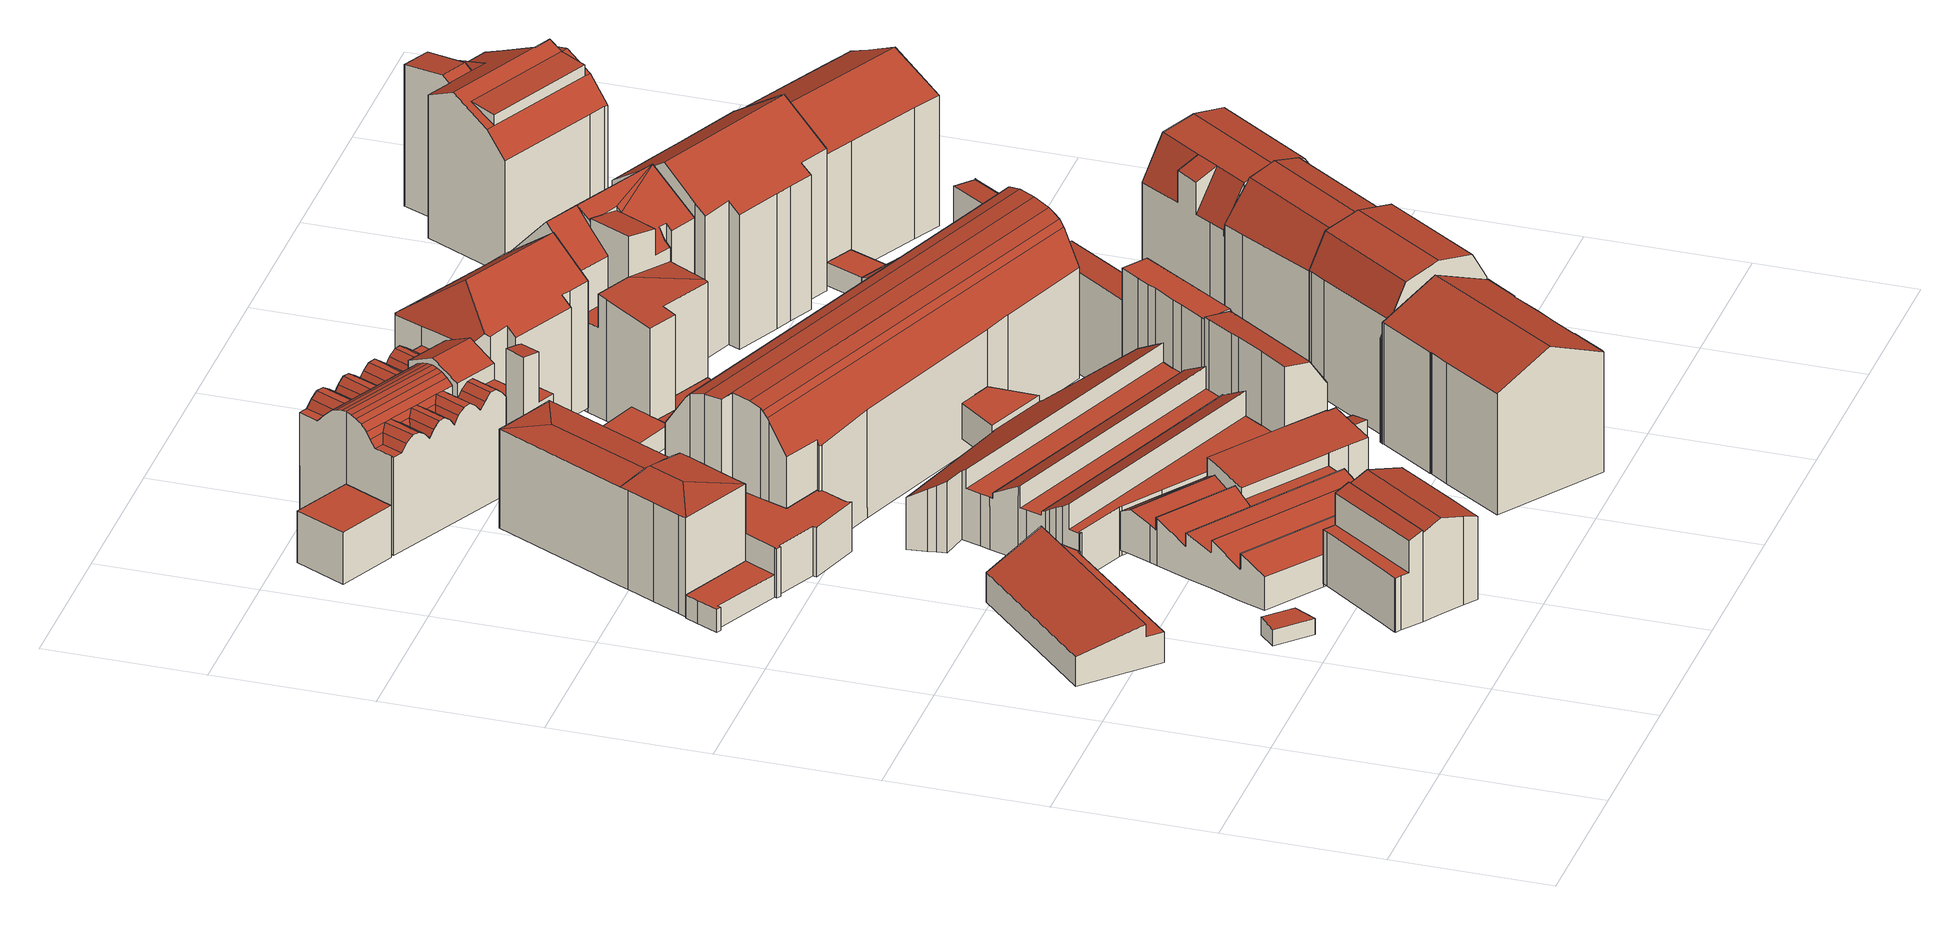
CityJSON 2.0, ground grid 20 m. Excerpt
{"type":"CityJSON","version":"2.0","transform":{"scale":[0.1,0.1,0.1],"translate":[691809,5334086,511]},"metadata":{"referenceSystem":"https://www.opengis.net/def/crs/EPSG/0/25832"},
"CityObjects":{
"building1":{"type":"Building","attributes":{"Gemeindeschluessel":"09162000","HoeheDach":"516.834","HoeheGrund":"514.430","Methode":"1000","NiedrigsteTraufeDesGebaeudes":"516.518","Geometrietyp2DReferenz":"3000","function":"31001_2000","roofType":"1000","measuredHeight":2.4},"geometry":[{"type":"MultiSurface","lod":"2","boundaries":[[[0,1,2,3]],[[4,5,6,7]],[[4,7,0,3]],[[2,1,6,5]],[[3,2,5,4]],[[7,6,1,0]]],"semantics":{"surfaces":[{"type":"WallSurface"},{"type":"GroundSurface"},{"type":"RoofSurface"}],"values":[0,0,1,2,0,0]}}]},
"building2":{"type":"Building","attributes":{"Gemeindeschluessel":"09162000","HoeheDach":"519.555","HoeheGrund":"513.880","Methode":"2000","NiedrigsteTraufeDesGebaeudes":"517.775","Geometrietyp2DReferenz":"3000","function":"31001_3065","roofType":"2100","measuredHeight":5.67,"storeysAboveGround":2},"geometry":[{"type":"MultiSurface","lod":"2","boundaries":[[[8,9,10,11]],[[12,13,14,15]],[[16,17,18,19]],[[20,21,8,11,22,16,19,23,12,15,24,25]],[[11,10,26,22]],[[27,28,29,25,24,15,14]],[[30,27,14,13]],[[18,17,26,10,9,31,32,29,28,33]],[[21,31,9,8]],[[22,26,17,16]],[[28,27,30,33]],[[21,20,25,29,32,31]],[[23,19,18,33,30,13,12]]],"semantics":{"surfaces":[{"type":"WallSurface"},{"type":"GroundSurface"},{"type":"RoofSurface"}],"values":[0,0,0,1,0,0,2,2,0,0,0,0,0]}}]},
"building3":{"type":"Building","attributes":{"Gemeindeschluessel":"09162000","HoeheDach":"526.952","HoeheGrund":"514.960","Methode":"2000","NiedrigsteTraufeDesGebaeudes":"522.062","Geometrietyp2DReferenz":"3000","function":"31001_1000","roofType":"2100","measuredHeight":11.99,"storeysAboveGround":2},"geometry":[{"type":"MultiSurface","lod":"2","boundaries":[[[34,35,36,37]],[[38,39,40,41,42,43]],[[37,36,38,43]],[[44,45,46,47,48,49,50]],[[51,52,53,54,55,35,34]],[[35,55,49,48,40,39,38,36]],[[52,51,34,37,43,42,41,47,46,45]],[[53,44,50,54]],[[45,44,53,52]],[[55,54,50,49]],[[41,40,48,47]]],"semantics":{"surfaces":[{"type":"WallSurface"},{"type":"RoofSurface"},{"type":"GroundSurface"}],"values":[0,0,0,0,0,1,2,1,0,0,0]}}]},
"building4":{"type":"Building","attributes":{"Gemeindeschluessel":"09162000","HoeheDach":"515.692","HoeheGrund":"512.670","Methode":"1000","NiedrigsteTraufeDesGebaeudes":"515.692","Geometrietyp2DReferenz":"3000","function":"31001_9998","roofType":"1000","measuredHeight":3.02,"storeysAboveGround":1},"geometry":[{"type":"MultiSurface","lod":"2","boundaries":[[[56,57,58,59,60,61,62]],[[63,58,57,64]],[[65,61,60,66]],[[67,56,62,68]],[[66,60,59,69]],[[69,59,58,63]],[[68,65,66,69,63,64,67]],[[64,57,56,67]],[[68,62,61,65]]],"semantics":{"surfaces":[{"type":"RoofSurface"},{"type":"WallSurface"},{"type":"GroundSurface"}],"values":[0,1,1,1,1,1,2,1,1]}}]},
"building5":{"type":"Building","attributes":{"Gemeindeschluessel":"09162000","HoeheDach":"527.607","HoeheGrund":"514.970","Methode":"2000","NiedrigsteTraufeDesGebaeudes":"525.865","Geometrietyp2DReferenz":"3000","function":"31001_1000","roofType":"3100","measuredHeight":12.64,"storeysAboveGround":3},"geometry":[{"type":"MultiSurface","lod":"2","boundaries":[[[70,71,72,73,74,75,76,77,78]],[[79,73,72,80]],[[78,77,81,82]],[[52,82,81,45]],[[79,83,84,75,74,73]],[[85,76,75,84]],[[86,87,70,78,82,52]],[[77,76,85,88,45,81]],[[84,83,79,80,89,87,86,52,45,88,85]],[[89,80,72,71,70,87]]],"semantics":{"surfaces":[{"type":"RoofSurface"},{"type":"WallSurface"},{"type":"GroundSurface"}],"values":[0,1,0,1,1,1,1,1,2,1]}}]},
"building6":{"type":"Building","attributes":{"Gemeindeschluessel":"09162000","HoeheDach":"520.556","HoeheGrund":"513.750","Methode":"1000","NiedrigsteTraufeDesGebaeudes":"520.556","Geometrietyp2DReferenz":"3000","function":"31001_9998","roofType":"1000","measuredHeight":6.81,"storeysAboveGround":1},"geometry":[{"type":"MultiSurface","lod":"2","boundaries":[[[90,91,92,93]],[[94,95,91,90]],[[96,97,95,94]],[[95,97,92,91]],[[93,92,97,96]],[[90,93,96,94]]],"semantics":{"surfaces":[{"type":"WallSurface"},{"type":"RoofSurface"},{"type":"GroundSurface"}],"values":[0,0,0,1,0,2]}}]},
"building7":{"type":"Building","attributes":{"Gemeindeschluessel":"09162000","HoeheDach":"519.301","HoeheGrund":"512.820","Methode":"2000","NiedrigsteTraufeDesGebaeudes":"519.301","Geometrietyp2DReferenz":"3000","function":"31001_9998","roofType":"1000","measuredHeight":6.48,"storeysAboveGround":2},"geometry":[{"type":"MultiSurface","lod":"2","boundaries":[[[98,99,100,101]],[[102,103,104,105]],[[106,107,103,102]],[[108,109,110,111]],[[112,113,114,115,116,117,118,119,120,100,99,121,122,123,124,125,110,109,126,127,104,103,107]],[[128,125,124,129]],[[130,121,99,98]],[[131,120,119,132]],[[101,100,120,131]],[[133,112,107,106]],[[134,123,122,135]],[[135,122,121,130]],[[136,115,114,137]],[[111,110,125,128]],[[132,138,139,140,136,137,141,133,106,102,105,142,143,108,111,128,129,134,135,130,98,101,131]],[[142,127,126,143]],[[143,126,109,108]],[[129,124,123,134]],[[105,104,127,142]],[[137,114,113,141]],[[118,117,139,138,132,119]],[[141,113,112,133]],[[140,139,117,116,115,136]]],"semantics":{"surfaces":[{"type":"WallSurface"},{"type":"RoofSurface"},{"type":"GroundSurface"}],"values":[0,0,0,0,1,0,0,0,0,0,0,0,0,0,2,0,0,0,0,0,0,0,0]}}]},
"building8":{"type":"Building","attributes":{"Gemeindeschluessel":"09162000","HoeheDach":"526.310","HoeheGrund":"512.780","Methode":"2000","NiedrigsteTraufeDesGebaeudes":"518.090","Geometrietyp2DReferenz":"3000","function":"31001_9998","roofType":"3200","measuredHeight":13.53,"storeysAboveGround":4},"geometry":[{"type":"MultiSurface","lod":"2","boundaries":[[[144,145,146,147]],[[148,149,150,151,147,152,153,154,155]],[[156,157,158,159,160,161,162,163,164]],[[165,166,167,168]],[[150,169,170,157,156,145,144]],[[171,155,154,172]],[[173,174,175,176]],[[177,178,179,180,176,175]],[[181,182,183,184]],[[149,185,186,187,188,170,169,150]],[[179,178,182,181]],[[189,146,164,163]],[[168,167,190,111]],[[184,183,166,165]],[[191,192,193,186,185,149,148]],[[151,150,144,147]],[[187,194,190,167,166,183,182,178,177,175,174,159,158,188]],[[195,153,152,196]],[[143,193,192,142]],[[142,192,191,105]],[[143,197,108,194,187,186,193]],[[181,184,165,168,111,108,197,143,142,105,171,172,195,196,198,189,163,162,161,160,173,176,180,179]],[[105,191,155,171]],[[111,190,194,108]],[[152,147,146,189,198,196]],[[145,156,164,146]],[[158,157,170,188]],[[172,154,153,195]],[[191,148,155]],[[160,159,174,173]]],"semantics":{"surfaces":[{"type":"RoofSurface"},{"type":"WallSurface"},{"type":"GroundSurface"}],"values":[0,0,1,1,0,1,1,1,1,1,1,1,1,1,0,1,0,1,1,1,1,2,1,1,1,0,1,1,0,1]}}]},
"building9":{"type":"Building","attributes":{"Gemeindeschluessel":"09162000","HoeheDach":"522.101","HoeheGrund":"514.460","Methode":"2000","NiedrigsteTraufeDesGebaeudes":"518.560","Geometrietyp2DReferenz":"3000","function":"31001_2000","roofType":"2100","measuredHeight":7.64,"storeysAboveGround":2},"geometry":[{"type":"MultiSurface","lod":"2","boundaries":[[[199,200,201,202]],[[203,204,205,206,207]],[[208,209,210,211,212,213,214,215,216,217]],[[218,219,208,217]],[[220,221,222,223]],[[215,214,224,225,226]],[[227,206,209,208,219,228,229]],[[230,231,226,221,220,232,233]],[[234,235,236,237]],[[226,231,216,215]],[[223,222,238,239]],[[227,207,206]],[[240,241,242,243,244,245]],[[246,247,248,249,250,251]],[[249,248,252,253,254,250]],[[228,219,218,230,233,255,256]],[[244,251,250,254,257,258,229,228,256,259,260,261,245]],[[262,263,264,265,266,267,201,200,213,212,211,210]],[[268,265,264,269]],[[217,216,231,230,218]],[[270,271,272,273,274,275,263,262,204,203,276,277,252,248,247,278]],[[202,201,267,279]],[[205,209,206]],[[270,278,235,234]],[[280,276,203,207,227,229,258]],[[268,269,275,274,273,272,271,270,234,237,241,240,245,261,260,259,256,255,233,232,220,223,239,281,282,283,199,202,279,284]],[[200,199,283,282,224,214,213]],[[253,252,277,285,257,254]],[[243,242,236,235,278,247,246,251,244]],[[225,238,222,221,226]],[[279,267,266,284]],[[285,277,276,280,258,257]],[[204,262,210,209,205]],[[269,264,263,275]],[[284,266,265,268]],[[225,224,282,281,239,238]],[[237,236,242,241]]],"semantics":{"surfaces":[{"type":"WallSurface"},{"type":"RoofSurface"},{"type":"GroundSurface"}],"values":[0,1,0,0,0,1,1,0,0,0,0,0,0,0,1,0,0,1,0,1,0,0,0,0,0,2,0,0,1,1,0,1,0,0,0,0,0]}}]},
"building10":{"type":"Building","attributes":{"name":"Herz Jesu","Gemeindeschluessel":"09162000","HoeheDach":"531.030","HoeheGrund":"514.180","Methode":"2000","NiedrigsteTraufeDesGebaeudes":"516.960","Geometrietyp2DReferenz":"3000","function":"31001_3041","roofType":"3900","measuredHeight":16.85},"geometry":[{"type":"MultiSurface","lod":"2","boundaries":[[[286,287,288,289]],[[290,291,292,293]],[[294,295,296,297,298,289,288,299,300,301]],[[302,303,304,305]],[[306,307,308,309]],[[310,297,296,311]],[[312,313,314,315]],[[287,316,317,318]],[[319,320,293,321]],[[322,323,324,325]],[[326,327,328,329]],[[330,331,323,322]],[[309,308,332,333]],[[334,335,336,337]],[[338,339,340,341]],[[305,304,342,343]],[[344,345,346,347]],[[329,328,348,349]],[[350,351,352,353,354]],[[343,342,355,286]],[[314,356,357,358,359,360,310,311,361,362,363,364,365,352,351,315]],[[286,355,316,287]],[[335,334,366,367]],[[368,369,370,371]],[[325,324,372,373]],[[361,295,374,362]],[[375,376,331,330]],[[356,314,313,377,378]],[[379,345,344,380]],[[381,382,383,384,366,334,337]],[[385,319,321,338,343,286,289,298,360,359]],[[307,386,308]],[[387,388,389,390,391]],[[392,393,394,395]],[[396,367,366,384,397,326]],[[398,399,400,385]],[[319,401,402,320]],[[361,311,296,295]],[[323,331,324]],[[312,315,351,403,404,348,328,327,405]],[[406,381,337,336]],[[407,408,409,410]],[[364,363,411,412]],[[324,331,376,372]],[[333,332,376,375]],[[320,290,293]],[[365,364,412,346,345,372,376,332,394,393]],[[371,370,413,414]],[[293,292,415,321]],[[363,362,374,411]],[[416,404,403,417]],[[388,344,347,389]],[[395,394,386,418]],[[321,415,339,338]],[[419,390,389,347,346,412,411,374,295,294]],[[373,372,345,379]],[[310,360,298,297]],[[381,406,420,382]],[[380,344,388,387]],[[417,403,351,350]],[[320,402,291,290]],[[385,400,401,319]],[[383,377,313,312,405,397,384]],[[410,409,421,357]],[[358,357,421,399,398]],[[349,348,404,416]],[[420,422,377,383,382]],[[341,302,305]],[[414,413,423,424]],[[425,391,390,419]],[[354,353,393,392]],[[318,317,300,299]],[[422,420,406,336,335,367,396,425,419,294,301,426]],[[287,318,299,288]],[[356,378,368,371,414,424,407,410,357]],[[308,386,394,332]],[[397,405,327,326]],[[396,326,329,349,416,417,350,354,392,395,418,306,309,333,375,330,322,325,373,379,380,387,391,425]],[[301,300,317,316,355,342,304,303,340,339,415,292,291,402,401,400,399,421,409,408,423,413,370,369,426]],[[365,393,353,352]],[[385,359,358,398]],[[341,340,303,302]],[[424,423,408,407]],[[418,386,307,306]],[[338,341,305,343]],[[422,426,369,368,378,377]]],"semantics":{"surfaces":[{"type":"RoofSurface"},{"type":"WallSurface"},{"type":"GroundSurface"}],"values":[0,0,1,0,0,0,0,0,0,0,0,0,0,1,0,0,0,0,0,0,1,0,1,0,0,0,0,0,0,0,0,0,0,0,1,0,0,0,0,1,1,0,0,0,0,0,0,0,0,0,0,0,0,0,1,0,0,1,0,0,0,0,1,0,0,0,1,0,0,1,0,0,2,0,1,0,0,1,1,1,1,0,0,0,0,1]}}]},
"building11":{"type":"Building","attributes":{"Gemeindeschluessel":"09162000","HoeheDach":"533.403","HoeheGrund":"514.250","Methode":"2000","NiedrigsteTraufeDesGebaeudes":"526.362","Geometrietyp2DReferenz":"3000","function":"31001_2000","roofType":"1000","measuredHeight":19.15},"geometry":[{"type":"MultiSurface","lod":"2","boundaries":[[[335,427,428,429]],[[430,431,427,335,432,367,433]],[[434,430,433,435,436]],[[437,436,435,396]],[[429,438,439,437,396,367,432,335]],[[396,435,433,367]],[[440,428,427,431,441]],[[429,428,440,438]],[[431,430,434,441]],[[439,438,440,441,434,436,437]]],"semantics":{"surfaces":[{"type":"WallSurface"},{"type":"RoofSurface"},{"type":"GroundSurface"}],"values":[0,0,1,0,2,0,1,0,0,0]}}]},
"building12":{"type":"Building","attributes":{"Gemeindeschluessel":"09162000","HoeheDach":"523.520","HoeheGrund":"513.697","Methode":"2000","NiedrigsteTraufeDesGebaeudes":"517.604","Geometrietyp2DReferenz":"3000","function":"31001_2000","roofType":"2100","measuredHeight":9.82},"geometry":[{"type":"MultiSurface","lod":"2","boundaries":[[[442,443,444,445]],[[446,447,448,449]],[[450,451,452,453]],[[454,453,452,455,456,457]],[[458,459,460,461]],[[462,463,464,465]],[[466,467,461,460]],[[468,469,470,471,472,473]],[[474,475,476,477]],[[450,478,479,480,481,451]],[[482,483,484,485]],[[486,487,488,489]],[[490,465,464,491,492,493]],[[444,443,494,495,484,483,496,457,456,497,498,499]],[[500,467,466,501,502,503]],[[504,477,476,505,506,507]],[[508,509,510,511]],[[489,488,512,513]],[[471,470,503,502,505,476,475,514]],[[515,516,517,518]],[[445,444,499,519]],[[519,499,498,520]],[[521,495,494,522]],[[502,501,506,505]],[[504,507,447,446]],[[523,524,525,511,510,526]],[[459,493,492,527,528,517,516,448,447,507,506,501,466,460]],[[468,473,529,530]],[[524,531,532,533,534,525]],[[456,455,535,497]],[[455,452,451,481,533,532,512,488,487,535]],[[467,500,469,468,530,478,450,453,454,536,482,485,521,522,442,445,519,520,486,489,513,531,524,523,474,477,504,446,449,515,518,537,462,465,490,458,461]],[[513,512,532,531]],[[500,503,470,469]],[[474,523,526,538,514,475]],[[478,530,529,509,508,479]],[[480,479,508,511,525,534]],[[449,448,516,515]],[[491,464,463,539]],[[462,537,528,527,539,463]],[[514,538,472,471]],[[522,494,443,442]],[[454,457,496,536]],[[518,517,528,537]],[[486,520,498,497,535,487]],[[534,533,481,480]],[[459,458,490,493]],[[492,491,539,527]],[[485,484,495,521]],[[509,529,473,472,538,526,510]],[[536,496,483,482]]],"semantics":{"surfaces":[{"type":"WallSurface"},{"type":"RoofSurface"},{"type":"GroundSurface"}],"values":[0,0,0,0,0,0,0,0,0,0,0,0,0,1,0,0,0,0,1,0,0,0,0,0,0,0,1,0,0,0,1,2,0,0,0,0,1,0,1,0,0,0,0,0,0,0,0,0,0,1,0]}}]},
"building13":{"type":"Building","attributes":{"Gemeindeschluessel":"09162000","HoeheDach":"517.621","HoeheGrund":"514.800","Methode":"1000","NiedrigsteTraufeDesGebaeudes":"517.621","Geometrietyp2DReferenz":"3000","function":"31001_2000","roofType":"1000","measuredHeight":2.82},"geometry":[{"type":"MultiSurface","lod":"2","boundaries":[[[540,541,542,543]],[[542,544,545,546,547,543]],[[548,540,543,547,546,549,550]],[[548,551,541,540]],[[541,551,552,553,545,544,542]],[[553,552,550,549,546,545]],[[550,552,551,548]]],"semantics":{"surfaces":[{"type":"WallSurface"},{"type":"GroundSurface"},{"type":"RoofSurface"}],"values":[0,0,1,0,2,0,0]}}]},
"building14":{"type":"Building","attributes":{"Gemeindeschluessel":"09162000","HoeheDach":"534.133","HoeheGrund":"514.791","Methode":"1000","NiedrigsteTraufeDesGebaeudes":"530.622","Geometrietyp2DReferenz":"3000","function":"31001_1000","roofType":"3100","measuredHeight":19.34,"storeysAboveGround":4},"geometry":[{"type":"MultiSurface","lod":"2","boundaries":[[[554,555,556,557]],[[558,559,560,561]],[[562,563,564,565]],[[566,567,563,562]],[[565,564,568,569]],[[570,571,572,573]],[[574,575,576,577]],[[578,579,580,581]],[[557,556,582,583]],[[584,559,558,585,586]],[[554,569,568,587,555]],[[577,576,567,566]],[[583,582,588,589]],[[590,591,575,574]],[[581,580,592,593]],[[586,585,593,592]],[[573,572,579,578]],[[561,560,591,590]],[[594,595,596,589,588]],[[594,588,582,556,555,587,584,586,592,580,579,572,571]],[[595,594,571,570]],[[585,558,561,590,574,577,566,562,565,569,554,557,583,589,596,595,570,573,578,581,593]],[[584,587,568,564,563,567,576,575,591,560,559]]],"semantics":{"surfaces":[{"type":"WallSurface"},{"type":"RoofSurface"},{"type":"GroundSurface"}],"values":[0,0,0,0,0,0,0,0,0,0,0,0,0,0,0,0,0,0,0,1,0,2,1]}}]},
"building15":{"type":"Building","attributes":{"Gemeindeschluessel":"09162000","HoeheDach":"518.461","HoeheGrund":"514.700","Methode":"1000","NiedrigsteTraufeDesGebaeudes":"517.915","Geometrietyp2DReferenz":"3000","function":"31001_2000","roofType":"2100","measuredHeight":3.76},"geometry":[{"type":"MultiSurface","lod":"2","boundaries":[[[597,598,599,600]],[[601,602,598,597]],[[600,599,603,604]],[[598,602,603,599]],[[601,597,600,604]],[[601,604,603,602]]],"semantics":{"surfaces":[{"type":"RoofSurface"},{"type":"WallSurface"},{"type":"GroundSurface"}],"values":[0,1,1,1,1,2]}}]},
"building16":{"type":"Building","attributes":{"Gemeindeschluessel":"09162000","HoeheDach":"529.872","HoeheGrund":"514.890","Methode":"2000","NiedrigsteTraufeDesGebaeudes":"525.675","Geometrietyp2DReferenz":"3000","function":"31001_1000","roofType":"1000","measuredHeight":14.98,"storeysAboveGround":3},"geometry":[{"type":"MultiSurface","lod":"2","boundaries":[[[605,606,607,608]],[[609,610,611,612,613,614,615,616]],[[617,605,608,618,619,620,621,622,623,624,625,626,627,628,629]],[[621,616,615,622]],[[625,612,611,626]],[[623,614,613,624]],[[624,613,612,625]],[[610,630,631,632,629,628,627,626,611]],[[633,634,607,606,635,632,631,630,636]],[[630,610,609,636]],[[620,619,633,636,609,616,621]],[[622,615,614,623]],[[605,617,629,632,635,606]],[[608,607,634,618]],[[618,634,633,619]]],"semantics":{"surfaces":[{"type":"WallSurface"},{"type":"RoofSurface"},{"type":"GroundSurface"}],"values":[0,1,2,0,0,0,0,0,1,0,0,0,0,0,0]}}]},
"building17":{"type":"Building","attributes":{"Gemeindeschluessel":"09162000","HoeheDach":"516.837","HoeheGrund":"514.458","Methode":"1000","NiedrigsteTraufeDesGebaeudes":"516.302","Geometrietyp2DReferenz":"3000","function":"31001_2000","roofType":"1000","measuredHeight":2.38},"geometry":[{"type":"MultiSurface","lod":"2","boundaries":[[[637,638,639,640,641,642,643,644,645]],[[638,637,646,647,648,639]],[[647,646,649,650,651,652,653,654,648]],[[652,651,643,642,641,653]],[[645,649,646,637]],[[648,654,653,641,640,639]],[[644,650,649,645]],[[643,651,650,644]]],"semantics":{"surfaces":[{"type":"GroundSurface"},{"type":"WallSurface"},{"type":"RoofSurface"}],"values":[0,1,2,1,1,1,1,1]}}]},
"building18":{"type":"Building","attributes":{"Gemeindeschluessel":"09162000","HoeheDach":"531.660","HoeheGrund":"511.479","Methode":"2000","NiedrigsteTraufeDesGebaeudes":"525.221","Geometrietyp2DReferenz":"3000","function":"31001_9998","roofType":"3900","measuredHeight":20.18,"storeysAboveGround":4},"geometry":[{"type":"MultiSurface","lod":"2","boundaries":[[[655,656,657,658]],[[659,660,661,662]],[[663,664,665,666,667]],[[668,669,670,671]],[[672,673,674,658,657]],[[664,675,676,677,678,665]],[[679,680,681,682]],[[683,684,685,686]],[[687,688,678,677]],[[662,661,680,679]],[[689,685,667,666,690]],[[691,692,693,694,695]],[[696,697,698,699]],[[700,701,702,703,704,655,658,674,673,668,671,696,699,675,664,663,684,683,705,659,662,679,682,706,707,708]],[[689,691,695,686,685]],[[700,708,709,710,693,692]],[[672,657,656,711,687,677,676,698,697,670,669]],[[705,683,686,695,694]],[[704,711,656,655]],[[699,698,676,675]],[[710,709,712,713,681,680,661,660,714]],[[706,713,712,707]],[[682,681,713,706]],[[693,710,714,694]],[[669,668,673,672]],[[704,703,715,688,687,711]],[[663,667,685,684]],[[707,712,709,708]],[[688,715,690,666,665,678]],[[703,702,701,689,690,715]],[[701,700,692,691,689]],[[659,705,694,714,660]],[[697,696,671,670]]],"semantics":{"surfaces":[{"type":"WallSurface"},{"type":"RoofSurface"},{"type":"GroundSurface"}],"values":[0,0,0,0,0,0,0,0,1,0,1,1,0,2,1,0,1,0,0,0,1,0,0,1,0,0,0,0,1,0,0,0,0]}}]},
"building19":{"type":"Building","attributes":{"Gemeindeschluessel":"09162000","HoeheDach":"535.560","HoeheGrund":"514.680","Methode":"2000","NiedrigsteTraufeDesGebaeudes":"529.464","Geometrietyp2DReferenz":"3000","function":"31001_9998","roofType":"3200","measuredHeight":20.88,"storeysAboveGround":5},"geometry":[{"type":"MultiSurface","lod":"2","boundaries":[[[716,717,718,719,720,721]],[[719,718,722,723]],[[724,725,726,727,716,721]],[[728,729,730,731,732,733]],[[729,728,734,735]],[[733,732,736,737,738]],[[737,736,739,740,723,722]],[[741,742,743,744]],[[735,734,745,746]],[[739,736,732,731]],[[727,738,737,722,718,717,716]],[[746,745,742,741]],[[744,743,747,748]],[[748,747,749,750]],[[750,749,726,725]],[[726,749,747,743,742,745,734,728,733,738,727]],[[730,729,735,746,741,744,748,750,725,724,721,720,719,723,740,739,731]]],"semantics":{"surfaces":[{"type":"WallSurface"},{"type":"RoofSurface"},{"type":"GroundSurface"}],"values":[0,0,0,0,0,1,0,0,0,0,1,0,0,0,0,1,2]}}]},
"building20":{"type":"Building","attributes":{"Gemeindeschluessel":"09162000","HoeheDach":"529.570","HoeheGrund":"514.950","Methode":"2000","NiedrigsteTraufeDesGebaeudes":"525.741","Geometrietyp2DReferenz":"3000","function":"31001_1000","roofType":"1000","measuredHeight":14.62,"storeysAboveGround":3},"geometry":[{"type":"MultiSurface","lod":"2","boundaries":[[[751,752,753,754,755,756,757,758,759,760]],[[754,761,762,763,764,765,766,767,755]],[[768,763,762,769]],[[758,770,771,772,773,774,775,776,777,759]],[[778,768,769,779,753,752,751,760,780,781,782,783,784,785,786,787,788,789,790]],[[767,791,756,755]],[[781,776,775,782]],[[768,778,790,765,764,763]],[[770,792,791,767,766,789,788,787,786,771]],[[783,774,773,784]],[[785,772,771,786]],[[756,791,792,757]],[[782,775,774,783]],[[784,773,772,785]],[[789,766,765,790]],[[762,761,754,753,779,769]],[[760,759,777,780]],[[780,777,776,781]],[[792,770,758,757]]],"semantics":{"surfaces":[{"type":"WallSurface"},{"type":"RoofSurface"},{"type":"GroundSurface"}],"values":[0,1,0,1,2,0,0,0,0,0,0,1,0,0,0,0,0,0,0]}}]},
"building21":{"type":"Building","attributes":{"Gemeindeschluessel":"09162000","HoeheDach":"535.833","HoeheGrund":"514.770","Methode":"2000","NiedrigsteTraufeDesGebaeudes":"528.410","Geometrietyp2DReferenz":"3000","function":"31001_1000","roofType":"3100","measuredHeight":21.06,"storeysAboveGround":4},"geometry":[{"type":"MultiSurface","lod":"2","boundaries":[[[793,794,795,796]],[[797,798,799,800,801,802,803]],[[804,805,806,807]],[[808,806,805,809,810,799,798,795,794]],[[811,812,813,814]],[[808,815,807,806]],[[816,800,799,810]],[[569,809,805,804]],[[803,802,812,811]],[[796,795,798,797]],[[554,817,818,816,810,809,569]],[[814,813,817,554]],[[815,808,794,793]],[[817,813,812,802,801,818]],[[818,801,800,816]],[[815,793,796,797,803,811,814,554,569,804,807]]],"semantics":{"surfaces":[{"type":"WallSurface"},{"type":"RoofSurface"},{"type":"GroundSurface"}],"values":[0,0,0,1,0,0,1,0,0,0,0,0,0,1,1,2]}}]},
"building22":{"type":"Building","attributes":{"Gemeindeschluessel":"09162000","HoeheDach":"536.520","HoeheGrund":"514.097","Methode":"2000","NiedrigsteTraufeDesGebaeudes":"525.860","Geometrietyp2DReferenz":"3000","function":"31001_1000","roofType":"2100","measuredHeight":22.42,"storeysAboveGround":4},"geometry":[{"type":"MultiSurface","lod":"2","boundaries":[[[819,820,821,822,823]],[[824,825,826,827]],[[828,829,830,831,832]],[[833,834,835,836]],[[837,838,839]],[[840,841,842,843,832,831]],[[844,845,846,847,848]],[[847,838,837]],[[839,838,849]],[[850,851,852,853,843,842,826,825]],[[848,854,855,844]],[[826,842,841,856,827]],[[819,823,846,845]],[[857,858,849]],[[853,852,859]],[[860,857,861]],[[847,846,823,822,861]],[[862,863,864,859,852,851,865]],[[844,855,833,836,862,865,866,824,827,856,841,840,820,819,845]],[[836,835,863,862]],[[850,825,824,866]],[[855,854,834,833]],[[861,857,849,838,847]],[[867,858,857,860,868,829,828,853]],[[868,860,861,822,821,869]],[[820,840,831,830,869,821]],[[832,843,853,828]],[[853,859,864,870,871,867]],[[848,847,837,870,864,863,835,834,854]],[[867,871,837,839,849,858]],[[851,850,866,865]],[[837,871,870]],[[829,868,869,830]]],"semantics":{"surfaces":[{"type":"WallSurface"},{"type":"RoofSurface"},{"type":"GroundSurface"}],"values":[0,0,1,0,0,0,0,1,0,1,0,0,0,0,1,0,1,0,2,0,0,0,1,0,1,0,0,0,1,1,0,0,0]}}]},
"building23":{"type":"Building","attributes":{"Gemeindeschluessel":"09162000","HoeheDach":"525.374","HoeheGrund":"512.128","Methode":"2000","NiedrigsteTraufeDesGebaeudes":"521.660","Geometrietyp2DReferenz":"3000","function":"31001_1000","roofType":"1000","measuredHeight":13.25,"storeysAboveGround":2},"geometry":[{"type":"MultiSurface","lod":"2","boundaries":[[[872,873,874,875,876,877,878,879,880,881,882,883,884]],[[874,885,886,875]],[[875,886,887,876]],[[888,889,890,891,892,893]],[[872,894,895,873]],[[877,876,887,896,888,893,878]],[[897,889,888,896]],[[873,895,885,874]],[[887,886,885,895,894,898,899,897,896]],[[884,898,894,872]],[[889,897,899,883,882,881,890]],[[879,892,891,880]],[[883,899,898,884]],[[880,891,890,881]],[[878,893,892,879]]],"semantics":{"surfaces":[{"type":"GroundSurface"},{"type":"WallSurface"},{"type":"RoofSurface"}],"values":[0,1,1,2,1,1,1,1,2,1,1,1,1,1,1]}}]},
"building24":{"type":"Building","attributes":{"Gemeindeschluessel":"09162000","HoeheDach":"535.490","HoeheGrund":"514.676","Methode":"2000","NiedrigsteTraufeDesGebaeudes":"529.774","Geometrietyp2DReferenz":"3000","function":"31001_1000","roofType":"3100","measuredHeight":20.81,"storeysAboveGround":4},"geometry":[{"type":"MultiSurface","lod":"2","boundaries":[[[900,901,902,903,904]],[[904,903,905,906,907]],[[908,907,906,909]],[[910,911,901,900]],[[912,913,914,915]],[[916,914,913,911,910]],[[915,914,916,917]],[[918,919,905,903,902]],[[908,917,916,910,900,904,907]],[[912,918,902,901,911,913]],[[908,909,919,918,912,915,917]],[[909,906,905,919]]],"semantics":{"surfaces":[{"type":"RoofSurface"},{"type":"WallSurface"},{"type":"GroundSurface"}],"values":[0,0,1,0,1,0,1,1,1,1,2,1]}}]},
"building25":{"type":"Building","attributes":{"Gemeindeschluessel":"09162000","HoeheDach":"537.430","HoeheGrund":"514.220","Methode":"2000","NiedrigsteTraufeDesGebaeudes":"531.740","Geometrietyp2DReferenz":"3000","function":"31001_9998","roofType":"3100","measuredHeight":23.21,"storeysAboveGround":5},"geometry":[{"type":"MultiSurface","lod":"2","boundaries":[[[920,921,922,923]],[[924,925,926,927]],[[928,929,930,931]],[[932,933,921,920]],[[934,935,936,937,938,939,940,941]],[[942,943,944,945,925,924]],[[946,947,948,949]],[[950,951,952,953]],[[944,943,954,953,952,955]],[[955,952,951,922,921,933,956,937,936,935]],[[929,948,947,957,926,925,945,944,955,935,934,930]],[[958,957,947,946]],[[956,933,932,959,938,937]],[[949,948,929,928]],[[950,953,954,943,942,924,927,958,946,949,928,931,941,940,939,938,959,932,920,923]],[[923,922,951,950]],[[931,930,934,941]],[[927,926,957,958]]],"semantics":{"surfaces":[{"type":"WallSurface"},{"type":"RoofSurface"},{"type":"GroundSurface"}],"values":[0,0,0,0,0,0,0,0,0,1,1,0,0,0,2,0,0,0]}}]},
"building26":{"type":"Building","attributes":{"Gemeindeschluessel":"09162000","HoeheDach":"526.519","HoeheGrund":"511.479","Methode":"2000","NiedrigsteTraufeDesGebaeudes":"520.829","Geometrietyp2DReferenz":"3000","function":"31001_9998","roofType":"2100","measuredHeight":15.04,"storeysAboveGround":2},"geometry":[{"type":"MultiSurface","lod":"2","boundaries":[[[960,961,962,963,964,965,702]],[[708,966,967,968]],[[962,969,970,971,972,963]],[[973,961,960,702,701,974,700,708,968,975,976,977]],[[963,972,971,978,979,964]],[[961,973,977,970,969,962]],[[980,978,971,970,977,976,975,968,967]],[[981,982,983,700,974,701]],[[964,979,978,980,967,966,983,982,981,965]],[[700,983,966,708]],[[702,965,981,701]]],"semantics":{"surfaces":[{"type":"WallSurface"},{"type":"RoofSurface"},{"type":"GroundSurface"}],"values":[0,0,1,2,0,0,0,0,1,0,0]}}]},
"building27":{"type":"Building","attributes":{"Gemeindeschluessel":"09162000","HoeheDach":"535.025","HoeheGrund":"514.577","Methode":"2000","NiedrigsteTraufeDesGebaeudes":"528.260","Geometrietyp2DReferenz":"3000","function":"31001_1000","roofType":"3100","measuredHeight":20.45,"storeysAboveGround":4},"geometry":[{"type":"MultiSurface","lod":"2","boundaries":[[[984,985,986,987]],[[988,989,990,991,992]],[[993,994,995,996]],[[997,998,999,1000]],[[1001,1002,1003,988,1004,1005]],[[996,1006,993]],[[1004,988,992,1007]],[[1008,984,987,999,998]],[[1009,1001,1005,1007,992,991]],[[989,1010,990]],[[1011,1012,995,994,985,984,1008]],[[1002,1000,999,987,986,1003]],[[989,993,1006,1010]],[[1008,998,997,1011]],[[1012,1009,991,990,1010,1006,996,995]],[[1004,1007,1005]],[[997,1000,1002,1001,1009,1012,1011]],[[1003,986,985,994,993,989,988]]],"semantics":{"surfaces":[{"type":"RoofSurface"},{"type":"WallSurface"},{"type":"GroundSurface"}],"values":[0,0,0,1,1,1,1,0,1,1,1,1,0,1,1,0,2,0]}}]},
"building28":{"type":"Building","attributes":{"Gemeindeschluessel":"09162000","HoeheDach":"517.913","HoeheGrund":"514.870","Methode":"1000","NiedrigsteTraufeDesGebaeudes":"517.913","Geometrietyp2DReferenz":"3000","function":"51009_1610","roofType":"1000","measuredHeight":3.04},"geometry":[{"type":"MultiSurface","lod":"2","boundaries":[[[1013,1014,1015,1016]],[[1016,1015,1017,1018]],[[1015,1014,1019,1017]],[[1020,1019,1014,1013]],[[1018,1017,1019,1020]],[[1018,1020,1013,1016]]],"semantics":{"surfaces":[{"type":"WallSurface"},{"type":"RoofSurface"},{"type":"GroundSurface"}],"values":[0,0,1,0,0,2]}}]},
"building29":{"type":"Building","attributes":{"Gemeindeschluessel":"09162000","HoeheDach":"519.044","HoeheGrund":"514.710","Methode":"1000","NiedrigsteTraufeDesGebaeudes":"517.896","Geometrietyp2DReferenz":"3000","function":"31001_2000","roofType":"2100","measuredHeight":4.33},"geometry":[{"type":"MultiSurface","lod":"2","boundaries":[[[1021,1022,1023,1024]],[[1023,1022,1025,1026]],[[1027,1017,1028,1029]],[[1026,1025,1030,1015]],[[1031,1032,1027,1029]],[[1032,1024,1023,1026,1015,1017,1027]],[[1021,1031,1029,1028,1030,1025,1022]],[[1021,1024,1032,1031]],[[1015,1030,1028,1017]]],"semantics":{"surfaces":[{"type":"WallSurface"},{"type":"RoofSurface"},{"type":"GroundSurface"}],"values":[0,0,0,0,0,1,2,0,0]}}]},
"building30":{"type":"Building","attributes":{"Gemeindeschluessel":"09162000","HoeheDach":"535.513","HoeheGrund":"514.880","Methode":"1000","NiedrigsteTraufeDesGebaeudes":"532.069","Geometrietyp2DReferenz":"3000","function":"31001_9998","roofType":"3100","measuredHeight":20.63,"storeysAboveGround":6},"geometry":[{"type":"MultiSurface","lod":"2","boundaries":[[[1033,1034,1035,1036,1013,1020,1037,1038,1039,1040,1041,1042]],[[1039,1043,1044,1040]],[[1013,1045,1046,1020]],[[1036,1047,1045,1013]],[[1048,1049,1042,1041,1040,1044]],[[1038,1050,1043,1039]],[[1035,1051,1047,1036]],[[1052,1053,1049,1048,1044,1043,1050,1054]],[[1035,1034,1033,1042,1049,1053,1052,1051]],[[1045,1047,1051,1052,1054,1046]],[[1046,1054,1050,1038,1037,1020]]],"semantics":{"surfaces":[{"type":"GroundSurface"},{"type":"WallSurface"},{"type":"RoofSurface"}],"values":[0,1,1,1,1,1,1,2,1,2,1]}}]},
"building31":{"type":"Building","attributes":{"Gemeindeschluessel":"09162000","HoeheDach":"535.401","HoeheGrund":"514.702","Methode":"2000","NiedrigsteTraufeDesGebaeudes":"529.278","Geometrietyp2DReferenz":"3000","function":"31001_9998","roofType":"3100","measuredHeight":20.7,"storeysAboveGround":4},"geometry":[{"type":"MultiSurface","lod":"2","boundaries":[[[1055,1056,1057]],[[1058,1059,1060,1061,1062,1063,1064,1065]],[[1058,1066,1067,1068,1069,1070,1071,1072,1073,1074,1075,1076,1077,1078,1079,1080,1059]],[[1063,1062,1081,1082]],[[1067,1083,1084,1068]],[[1085,1086,1087,1088,1082,1081,1089,1090]],[[1077,1091,1092,1078]],[[1093,1094,1095,1096]],[[1097,1098,1099,1065,1064,1088,1087]],[[1100,1099,1098,1101]],[[1102,1103,1104,1105]],[[1101,1106,1056,1055]],[[1077,1076,1085,1090,1091]],[[1068,1084,1107,1069]],[[1066,1108,1083,1067]],[[1106,1098,1057,1056]],[[1074,1104,1103,1075]],[[1076,1075,1103,1102,1109,1085]],[[1098,1106,1101]],[[1079,1110,1111,1080]],[[1073,1112,1104,1074]],[[1087,1086,1113,1097]],[[1095,1114,1115,1096]],[[1093,1096,1115,1116]],[[1095,1094,1117,1112,1073,1072,1114]],[[1082,1088,1064,1063]],[[1085,1109,1118,1119,1120,1093,1116,1121,1122,1123,1086]],[[1119,1118,1105,1117]],[[1105,1118,1109,1102]],[[1104,1112,1117,1105]],[[1114,1072,1071,1121,1116,1115]],[[1123,1124,1055,1057,1098,1113,1086]],[[1061,1060,1111,1110,1092,1091,1090,1089]],[[1062,1061,1089,1081]],[[1097,1113,1098]],[[1084,1083,1108,1100,1101,1055,1124,1107]],[[1066,1058,1065,1099,1100,1108]],[[1122,1121,1071,1070]],[[1117,1094,1093,1120,1119]],[[1080,1111,1060,1059]],[[1078,1092,1110,1079]],[[1070,1069,1107,1124,1123,1122]]],"semantics":{"surfaces":[{"type":"WallSurface"},{"type":"GroundSurface"},{"type":"RoofSurface"}],"values":[0,0,1,2,0,0,0,0,2,2,2,0,0,0,0,2,0,0,0,0,0,0,2,2,0,0,2,0,0,2,0,2,2,0,0,2,0,0,2,0,0,0]}}]}
},
"vertices":[
[223,240,34],[223,240,58],[212,213,55],[212,213,34],[173,251,34],[173,251,55],[192,271,58],[192,271,34],
[263,529,29],[263,529,69],[254,506,69],[254,506,29],[28,440,29],[28,440,68],[179,593,68],[179,593,29],[252,507,29],[252,507,69],[109,360,69],[109,360,29],[270,546,29],[266,537,29],[254,505,29],[92,377,29],[267,555,29],[272,552,29],[254,505,69],[267,555,86],[267,555,69],[272,552,69],[92,377,86],[266,537,69],[270,546,69],[92,377,69],
[240,120,40],[240,120,111],[233,124,111],[233,124,40],[234,126,111],[246,142,111],[310,229,111],[310,229,40],[246,142,40],[234,126,40],[344,214,160],[344,214,40],[328,225,40],[314,235,40],[314,235,111],[328,225,111],[328,225,153],[249,113,40],[265,102,40],[265,102,160],[249,113,153],[249,113,111],
[49,868,47],[51,872,47],[137,832,47],[157,872,47],[64,914,47],[56,898,47],[43,871,47],[137,832,17],[51,872,17],[56,898,17],[64,914,17],[49,868,17],[43,871,17],[157,872,17],
[315,69,156],[331,57,149],[332,57,149],[336,63,149],[364,103,149],[404,163,150],[409,171,150],[367,199,166],[288,87,166],[336,63,40],[332,57,40],[344,214,157],[265,102,157],[364,103,40],[404,163,40],[409,171,40],[288,87,40],[315,69,40],[367,199,40],[331,57,40],
[3,1302,28],[3,1302,96],[34,1366,96],[34,1366,28],[77,1268,28],[77,1268,96],[108,1331,28],[108,1331,96],
[274,823,18],[274,823,83],[272,820,83],[272,820,18],[137,832,18],[137,832,83],[157,872,83],[157,872,18],[135,828,18],[135,828,83],[202,965,18],[202,965,83],[242,947,83],[242,947,18],[140,825,83],[142,828,83],[195,804,83],[194,799,83],[256,779,83],[260,778,83],[259,784,83],[259,785,83],[275,818,83],[224,844,83],[233,868,83],[238,881,83],[252,917,83],[234,924,83],[196,951,83],[168,895,83],[234,924,18],[252,917,18],[224,844,18],[275,818,18],[259,785,18],[140,825,18],[238,881,18],[233,868,18],[194,799,18],[195,804,18],[259,784,18],[260,778,18],[256,779,18],[142,828,18],[168,895,18],[196,951,18],
[148,989,153],[212,1119,153],[192,1175,148],[109,1006,148],[133,939,153],[156,985,153],[151,988,153],[148,989,152],[104,995,148],[87,960,148],[69,924,148],[64,914,148],[270,1140,148],[270,1139,148],[270,1139,71],[276,1137,71],[276,1137,18],[270,1139,18],[270,1140,18],[230,1158,18],[230,1158,148],[262,1000,18],[262,1000,71],[249,966,71],[249,966,18],[156,985,152],[188,971,148],[64,914,18],[69,924,18],[286,1160,18],[286,1160,71],[311,1149,71],[311,1149,18],[312,1148,71],[313,1139,71],[313,1139,18],[312,1148,18],[309,1128,18],[309,1128,71],[289,1075,71],[289,1075,18],[188,971,150],[202,964,148],[202,964,71],[188,971,71],[192,1175,18],[242,947,71],[157,872,148],[168,895,148],[196,951,148],[202,965,71],[87,960,18],[104,995,18],[202,964,18],[109,1006,18],
[522,345,35],[522,345,111],[571,310,111],[571,310,35],[479,261,84],[496,285,84],[393,356,84],[384,344,84],[375,331,84],[400,366,98],[393,356,91],[393,356,100],[400,366,102],[422,397,109],[429,408,111],[429,408,86],[422,397,93],[422,397,94],[400,366,81],[305,431,81],[305,431,98],[325,480,35],[325,480,86],[327,478,86],[327,478,35],[429,409,86],[423,412,86],[320,466,93],[375,331,76],[305,430,97],[288,390,76],[309,439,84],[320,466,94],[320,466,35],[309,439,35],[409,171,35],[409,171,79],[344,214,79],[344,214,35],[375,445,86],[375,445,35],[310,238,35],[314,235,35],[314,235,78],[310,238,78],[244,283,79],[244,283,35],[330,266,97],[434,195,97],[434,195,76],[330,266,76],[257,316,76],[257,316,97],[458,230,98],[354,300,98],[274,355,98],[305,431,35],[305,430,35],[274,355,81],[288,390,94],[288,390,35],[274,355,35],[257,316,35],[496,285,100],[496,286,100],[521,269,100],[544,253,100],[579,302,111],[569,309,111],[544,253,35],[521,269,35],[414,167,35],[434,195,35],[458,230,35],[479,261,35],[496,285,35],[496,286,35],[479,261,94],[458,230,81],[414,167,79],[569,309,35],[375,331,94],[423,412,35],[429,409,35],[429,408,35],[579,302,35],[354,300,81],
[148,1345,177],[142,1356,170],[124,1364,170],[121,1358,177],[217,1328,161],[229,1353,161],[223,1356,170],[208,1324,170],[108,1331,32],[108,1331,191],[111,1337,190],[114,1344,188],[117,1351,184],[127,1371,161],[140,1396,161],[140,1396,32],[180,1346,161],[192,1371,161],[185,1375,170],[170,1342,170],[165,1220,161],[178,1247,161],[175,1256,170],[159,1223,170],[243,1282,188],[240,1275,190],[276,1207,182],[293,1241,200],[237,1268,200],[220,1234,182],[158,1388,170],[151,1391,161],[139,1366,161],[226,1308,177],[220,1318,170],[196,1322,177],[128,1238,161],[141,1265,161],[137,1275,170],[121,1242,170],[243,1183,161],[259,1216,161],[252,1219,170],[236,1186,170],[134,1235,170],[150,1269,170],[169,1266,177],[151,1227,177],[287,1162,60],[287,1162,32],[287,1160,32],[287,1160,60],[187,1326,177],[206,1365,177],[198,1368,170],[183,1336,170],[175,1379,177],[157,1341,177],[110,1288,170],[121,1289,177],[94,1302,177],[91,1297,170],[244,1223,177],[229,1190,177],[205,1201,161],[220,1234,161],[223,1240,161],[216,1243,170],[198,1205,170],[167,1384,177],[253,1302,182],[253,1302,161],[250,1296,161],[250,1296,177],[247,1289,184],[237,1268,191],[234,1262,190],[230,1255,188],[227,1248,184],[223,1240,177],[261,1174,60],[261,1174,32],[309,1275,161],[324,1308,161],[307,1316,161],[291,1284,161],[130,1285,177],[111,1246,177],[104,1324,190],[142,1231,177],[161,1270,177],[294,1243,199],[309,1275,182],[103,1250,177],[94,1255,170],[311,1149,60],[298,1219,60],[294,1243,60],[261,1175,60],[234,1304,177],[188,1250,170],[87,1258,161],[99,1285,161],[88,1290,161],[77,1268,161],[75,1264,161],[190,1209,177],[208,1247,177],[199,1252,177],[180,1213,177],[243,1183,32],[261,1175,161],[244,1299,170],[262,1338,170],[253,1342,177],[244,1346,177],[236,1350,170],[227,1231,170],[236,1227,177],[276,1207,161],[311,1149,32],[268,1295,177],[283,1327,177],[275,1331,170],[259,1299,170],[101,1317,188],[98,1310,184],[300,1319,170],[285,1287,170],[214,1361,177],[220,1194,177],[211,1198,170],[172,1217,170],[77,1268,32],[298,1219,32],[269,1334,161],[294,1243,32],[291,1324,177],[275,1292,177],[75,1264,32],[324,1308,32],
[287,1162,154],[286,1160,154],[286,1160,32],[265,1172,220],[265,1172,154],[265,1172,32],[261,1174,221],[253,1147,220],[243,1183,224],[230,1158,224],[230,1158,32],[276,1137,32],[253,1147,32],[276,1137,154],[253,1147,154],
[258,507,27],[258,507,92],[257,504,92],[257,504,27],[274,669,27],[274,669,121],[273,681,114],[273,681,27],[576,425,27],[576,425,110],[570,415,117],[570,415,27],[547,380,27],[562,404,125],[562,404,92],[547,380,92],[668,565,27],[668,565,93],[658,549,105],[658,549,27],[524,729,27],[524,729,74],[568,712,74],[568,712,27],[652,539,112],[652,539,27],[605,469,27],[626,500,27],[626,500,96],[622,495,96],[622,495,103],[605,469,121],[296,625,27],[296,625,96],[300,637,96],[300,637,27],[599,459,27],[599,459,96],[585,438,96],[585,438,101],[429,409,27],[429,409,92],[375,445,92],[375,445,27],[263,529,27],[263,529,119],[266,537,114],[266,537,27],[566,645,27],[566,650,74],[566,650,66],[566,645,69],[325,480,92],[327,478,92],[522,345,92],[260,520,92],[254,506,92],[254,505,92],[633,512,27],[643,527,121],[643,527,96],[633,512,96],[308,662,27],[306,656,96],[306,656,121],[308,662,117],[601,463,96],[601,463,125],[283,585,125],[283,585,96],[270,546,108],[270,546,27],[294,621,96],[271,692,27],[271,692,108],[268,716,95],[268,716,27],[254,505,27],[254,506,27],[327,478,27],[325,480,27],[284,588,27],[280,577,27],[280,577,96],[284,588,123],[486,681,66],[485,679,67],[602,465,124],[602,465,27],[272,552,27],[272,552,104],[274,557,101],[274,557,96],[260,520,125],[522,345,27],[485,679,27],[294,621,103],[486,681,74],
[392,1036,38],[392,1036,66],[289,1075,66],[289,1075,38],[293,1084,66],[309,1128,66],[309,1128,38],[293,1084,38],[405,1062,38],[313,1126,38],[418,1088,38],[405,1062,66],[418,1088,66],[313,1126,66],
[764,180,38],[764,180,197],[765,179,197],[765,179,38],[522,93,38],[522,93,197],[572,168,197],[572,168,38],[636,263,38],[636,263,197],[636,264,197],[636,264,38],[589,193,38],[589,193,197],[637,265,197],[637,265,38],[700,84,38],[700,84,197],[699,83,197],[699,83,38],[588,191,38],[588,191,197],[589,192,197],[589,192,38],[677,50,38],[677,50,197],[678,49,197],[678,49,38],[738,139,197],[738,139,38],[586,50,231],[650,6,38],[650,6,196],[701,222,231],[737,140,197],[737,140,38],[573,169,38],[573,169,197],[651,9,197],[651,9,38],[715,106,197],[715,106,38],[715,107,38],
[622,278,75],[637,300,69],[586,334,69],[572,312,75],[622,278,37],[637,300,37],[586,334,37],[572,312,37],
[650,430,39],[650,430,148],[586,334,148],[586,334,39],[551,324,183],[633,444,183],[602,465,189],[598,459,189],[576,425,189],[570,415,189],[547,380,189],[522,345,189],[651,431,39],[572,312,39],[571,310,39],[551,324,39],[522,345,39],[547,380,39],[570,415,39],[576,425,39],[598,459,39],[602,465,39],[633,444,39],[638,440,39],[651,432,39],[633,444,182],[638,440,172],[651,432,148],[571,310,147],[572,312,147],[651,431,148],[551,324,182],
[501,994,35],[451,1014,35],[392,1036,35],[394,1040,35],[405,1062,35],[406,1061,35],[442,1044,35],[451,1061,35],[519,1029,35],[501,994,54],[451,1014,54],[392,1036,53],[519,1029,58],[451,1061,58],[442,1044,56],[406,1061,56],[405,1062,56],[394,1040,54],
[604,699,5],[604,699,150],[568,712,149],[568,712,5],[262,1000,5],[262,1000,148],[415,943,146],[415,943,5],[252,917,5],[238,880,5],[238,880,201],[243,894,205],[252,917,207],[275,818,5],[275,818,142],[272,820,143],[272,820,5],[358,790,147],[358,790,5],[524,729,5],[233,868,5],[233,868,189],[234,870,192],[236,876,199],[578,881,5],[578,881,147],[620,865,147],[620,865,5],[242,947,5],[234,924,5],[234,924,207],[242,947,205],[743,676,192],[747,682,199],[773,720,207],[758,698,205],[788,742,205],[797,756,200],[798,758,199],[249,966,199],[243,948,205],[274,823,5],[274,823,149],[224,844,151],[224,844,5],[797,756,5],[773,720,5],[766,710,5],[753,690,5],[728,653,5],[249,966,5],[623,864,5],[658,850,5],[819,788,5],[819,788,148],[802,764,192],[728,653,151],[658,850,147],[623,864,147],[252,972,192],[753,690,202],
[294,1243,188],[317,1294,187],[324,1308,186],[324,1308,37],[317,1294,37],[294,1243,37],[341,1345,185],[341,1345,37],[297,1225,37],[298,1219,37],[298,1219,202],[297,1225,206],[458,1170,222],[458,1170,37],[472,1197,37],[505,1266,37],[505,1266,187],[472,1197,246],[448,1149,204],[448,1149,37],[478,1278,187],[342,1345,187],[341,1261,246],[478,1278,37],[342,1345,37],[409,1168,37],[409,1168,204],[403,1155,193],[403,1155,37],[421,1162,204],[421,1162,37],[319,1195,193],[319,1195,37],[326,1207,203],[326,1207,37],
[633,444,40],[650,433,40],[651,432,40],[651,432,147],[650,433,147],[650,433,151],[633,444,185],[633,444,186],[602,465,186],[602,465,40],[651,431,147],[650,430,147],[662,422,147],[663,423,147],[744,548,147],[734,554,147],[731,556,147],[662,422,40],[650,430,40],[714,568,186],[684,588,186],[668,565,186],[658,549,186],[652,539,186],[633,512,186],[626,500,186],[605,469,186],[663,423,40],[651,431,40],[605,469,40],[626,500,40],[633,512,40],[652,539,40],[658,549,40],[668,565,40],[684,588,40],[714,568,40],[731,556,40],[734,554,40],[744,548,40],[731,556,151],[714,568,185],
[713,358,38],[713,358,194],[726,376,194],[726,376,38],[729,380,38],[729,380,194],[748,367,238],[787,340,248],[827,313,238],[845,300,200],[845,300,38],[638,267,38],[638,267,174],[639,268,174],[639,268,38],[648,261,196],[637,265,174],[665,246,238],[843,297,38],[843,297,200],[831,279,200],[831,279,38],[648,261,38],[705,219,248],[764,180,200],[746,192,238],
[505,1265,31],[458,1170,31],[458,1170,214],[477,1208,255],[505,1265,185],[442,1044,31],[442,1044,181],[405,1062,181],[405,1062,31],[488,1113,149],[502,1142,149],[455,1164,149],[448,1149,149],[441,1135,149],[576,1096,31],[576,1096,217],[566,1101,217],[566,1101,31],[552,1142,237],[555,1148,242],[555,1148,237],[448,1149,31],[436,1124,31],[436,1124,191],[441,1135,193],[607,1072,31],[666,1188,31],[666,1188,185],[637,1131,255],[607,1072,211],[535,1157,242],[451,1061,184],[519,1029,184],[521,1033,185],[488,1113,193],[572,1088,211],[572,1088,31],[418,1088,31],[514,1167,242],[514,1167,246],[550,1083,184],[514,1167,235],[524,1186,255],[555,1092,31],[555,1092,209],[550,1083,202],[519,1029,31],[451,1061,31],[488,1113,246],[502,1142,208],[455,1164,208],[528,1094,202],[528,1094,237],
[786,632,11],[789,630,11],[767,597,11],[764,599,11],[734,554,11],[721,563,11],[684,588,11],[728,653,11],[753,690,11],[766,710,11],[803,685,11],[816,677,11],[816,676,11],[767,597,107],[764,599,112],[734,554,112],[721,563,138],[803,685,138],[766,710,144],[753,690,144],[728,653,144],[684,588,144],[786,632,112],[789,630,107],[721,563,137],[803,685,137],[816,676,112],[816,677,113],
[785,341,245],[869,465,245],[867,466,244],[839,485,236],[756,362,236],[808,505,188],[790,478,189],[729,380,193],[729,380,37],[790,478,37],[815,321,236],[898,445,236],[929,424,37],[929,424,196],[912,399,196],[912,399,37],[845,300,196],[845,300,37],[867,466,37],[808,505,37],
[782,1132,32],[782,1132,210],[849,1100,211],[849,1100,32],[748,989,32],[748,989,219],[742,975,209],[742,975,32],[639,1041,32],[639,1041,221],[599,1057,220],[599,1057,32],[761,1142,32],[761,1142,209],[607,1072,231],[629,1115,264],[666,1187,208],[666,1188,207],[666,1188,32],[666,1187,32],[629,1115,32],[607,1072,32],[785,972,32],[787,971,32],[787,971,219],[785,972,219],[689,1000,32],[689,1000,209],[632,1026,209],[632,1026,32],[848,1097,32],[848,1097,213],[818,1035,261],[818,1035,32],[815,1030,32],[815,1030,264],[723,1161,208],[710,990,209],[710,990,32],[723,1161,32],
[797,690,5],[816,677,5],[816,677,98],[797,690,150],[797,690,149],[766,710,155],[819,788,155],[854,841,155],[854,841,5],[903,810,98],[906,814,98],[885,825,150],[883,823,150],[903,810,5],[780,731,5],[863,836,5],[885,825,5],[906,814,5],[885,825,149],[883,823,149],[863,836,153],[773,720,155],[780,731,155],[797,756,155],
[987,561,232],[951,586,240],[869,465,240],[905,440,232],[832,489,232],[860,530,232],[835,547,179],[821,526,180],[808,506,181],[878,558,232],[914,611,232],[889,628,177],[854,575,179],[944,446,36],[944,446,190],[929,424,190],[929,424,36],[808,505,36],[867,466,36],[867,466,240],[832,489,173],[808,505,173],[854,575,221],[808,506,173],[1011,545,190],[821,526,36],[835,547,221],[1011,545,36],[889,628,36],
[823,953,39],[823,953,69],[803,905,69],[803,905,39],[767,923,69],[767,923,39],[787,971,69],[787,971,39],
[906,814,37],[924,843,37],[924,843,69],[906,814,80],[888,861,37],[888,861,69],[752,892,80],[767,923,37],[752,892,37],[803,905,37],[854,841,37],[854,841,80],
[1003,987,39],[985,951,39],[952,888,39],[916,907,39],[817,1034,39],[818,1035,39],[848,1097,39],[978,1033,39],[1016,1014,39],[1017,1014,39],[848,1097,211],[978,1033,211],[823,953,211],[787,971,211],[916,907,211],[1016,1014,211],[1017,1014,211],[818,1035,245],[952,888,211],[985,951,245],[1003,987,225],[817,1034,245],
[728,1347,217],[728,1347,231],[743,1379,235],[889,1312,37],[921,1379,37],[921,1379,184],[912,1359,207],[912,1359,205],[902,1340,205],[902,1340,227],[889,1312,235],[860,1253,37],[855,1256,37],[833,1266,37],[705,1327,37],[758,1435,37],[791,1419,37],[819,1482,37],[889,1449,37],[881,1433,37],[904,1422,37],[887,1386,37],[894,1383,37],[913,1374,37],[916,1381,37],[917,1381,37],[881,1373,205],[872,1354,205],[855,1256,187],[833,1266,187],[887,1386,220],[866,1341,244],[866,1341,231],[872,1354,227],[881,1373,207],[887,1386,193],[894,1383,192],[913,1374,192],[825,1404,225],[854,1465,204],[854,1465,223],[829,1413,232],[888,1331,231],[880,1314,235],[888,1310,235],[872,1278,217],[865,1282,217],[899,1411,204],[904,1422,184],[881,1433,183],[862,1428,204],[865,1282,231],[705,1327,187],[860,1253,186],[899,1411,207],[916,1381,184],[917,1381,184],[889,1449,183],[888,1331,244],[819,1482,223],[795,1429,232],[791,1420,225],[875,1455,204],[862,1428,207],[846,1395,225],[846,1394,225],[791,1419,225],[758,1435,225],[741,1400,244],[717,1352,217]
]}
